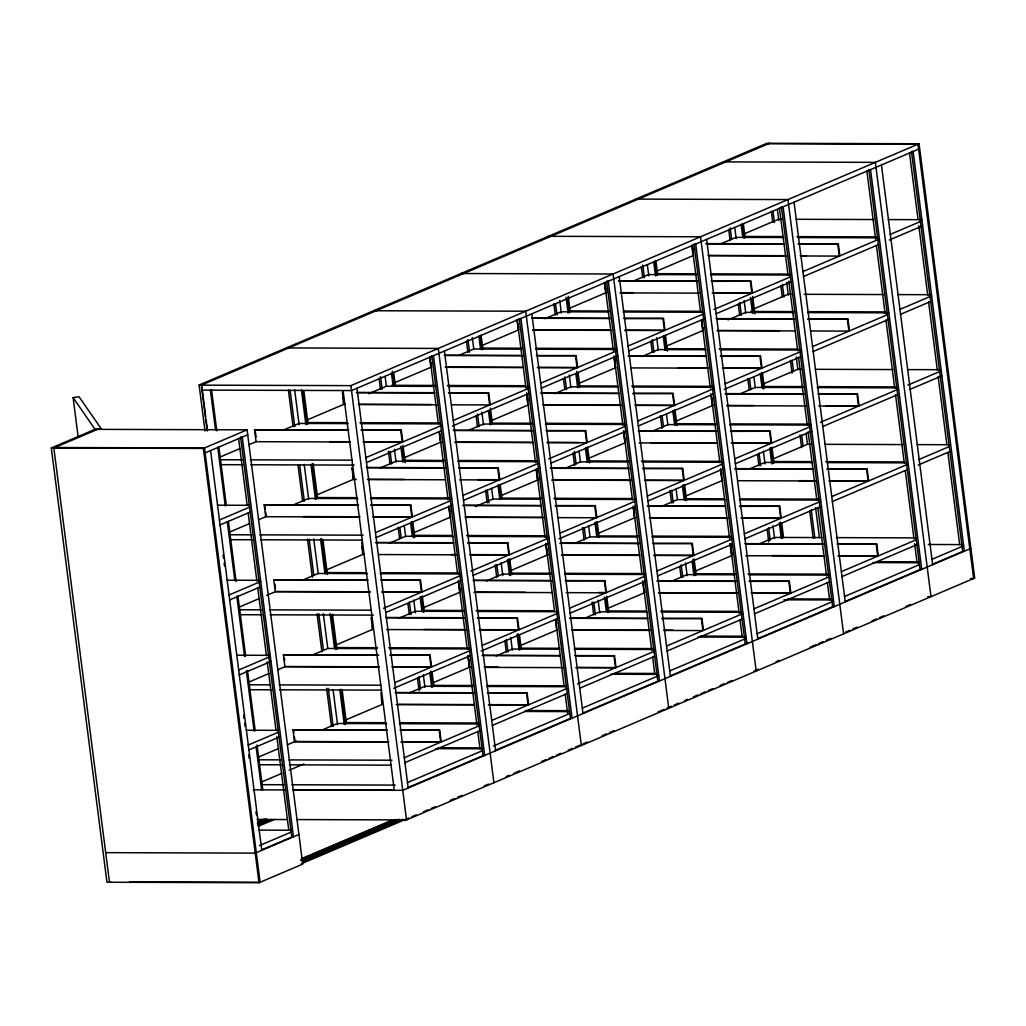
<?xml version="1.0" encoding="UTF-8"?>
<svg xmlns="http://www.w3.org/2000/svg" width="1026" height="1026" viewBox="0 0 1026 1026"><rect width="100%" height="100%" fill="white"/><g stroke="black" fill="none" stroke-linecap="round" stroke-linejoin="round"><path stroke-width="1.5" d="M110.564 881.783L109.474 882.257L53.839 447.964L97.547 429.355L247.086 429.83L302.721 864.123L259.014 882.732L106.935 882.245L51.3 447.952L94.764 429.445L97.303 429.458M205.008 430.984L199.121 385.019L286.216 347.942L438.307 348.43L493.929 782.723M286.536 347.814L373.631 310.737L525.71 311.211L581.344 745.504M548.769 236.172L635.864 199.095L787.942 199.57L843.577 633.863M723.497 161.787L766.986 143.268L919.065 143.755L974.7 578.048L406.527 819.928L296.745 819.582M207.06 429.753L201.34 385.16L769.513 143.281M51.3 447.952L203.379 448.439L247.086 429.83M201.34 385.16L350.892 385.635L919.065 143.755M349.815 441.988L256.077 441.693L254.563 429.843L348.84 429.92M205.11 452.902L247.715 434.767M918.603 149.155L351.52 390.573L201.968 390.098M219.615 457.211L240.187 448.465M248.997 444.707L256.615 441.462M282.791 430.317L298.964 423.443L348.212 423.597M307.018 420.006L345.223 403.744M368.744 393.727L386.366 386.225L434.036 386.379M394.433 382.788L431.446 367.039L430.869 362.601M459.084 355.265L473.781 349.007L521.452 349.161M481.848 345.582L518.848 329.821M545.037 318.676L561.196 311.801L608.854 311.955M569.263 308.364L607.469 292.102M632.439 281.47L648.612 274.583L696.269 274.737M656.666 271.146L693.679 255.397M721.329 243.624L736.014 237.378L783.684 237.519M743.978 233.979L778.631 219.231L781.812 219.243M361.011 430.189L401.269 430.086L402.782 441.924M448.426 392.971L488.684 392.868L490.197 404.719M537.419 355.765L576.086 355.663L577.612 367.5L537.893 367.372M624.834 318.547L663.501 318.445L665.015 330.282L625.296 330.167M712.249 281.342L750.917 281.227L752.43 293.077L714.301 292.949M798.074 244.124L838.332 244.021L839.845 255.859M219.256 520.054L249.587 507.152M365.782 457.686L442.193 425.149M453.197 420.468L529.596 387.943M540.599 383.249L615.549 351.354M628.015 346.044L702.951 314.136M713.955 309.454L790.366 276.93M802.832 271.621L879.244 239.084M890.145 234.441L920.463 221.539M359.421 517.001L265.683 516.706L264.169 504.856L358.446 504.933M219.897 524.991L250.216 512.089M366.41 462.611L441.347 430.715M452.351 426.034L528.762 393.497M541.241 388.187L617.639 355.663M628.643 350.982L705.054 318.445M716.058 313.764L790.995 281.855M803.473 276.545L878.41 244.65M889.337 239.994L922.541 225.861M229.221 532.225L249.793 523.478M258.603 519.72L266.221 516.476L265.657 512.038M292.41 505.331L308.57 498.456L357.817 498.61M316.636 495.019L354.842 478.757M379.812 468.113L395.985 461.238L443.642 461.392M404.039 457.801L442.244 441.539M468.702 430.279L483.4 424.02L531.058 424.174M491.454 420.596L528.467 404.834M554.643 393.689L570.802 386.815L618.473 386.969M578.869 383.378L615.869 367.629M642.058 356.484L658.217 349.597L705.875 349.751M666.284 346.16L703.285 330.41L702.9 327.448M727.998 319.894L745.633 312.391L793.29 312.532M753.584 308.993L788.237 294.244L791.418 294.257M370.617 505.202L410.875 505.1L412.388 516.937M459.622 467.997L498.29 467.882L499.803 479.732M547.025 430.779L585.705 430.676L587.218 442.514M632.85 393.561L673.107 393.458L674.633 405.296L634.914 405.18M720.265 356.343L760.523 356.24L762.036 368.09M807.68 319.137L847.938 319.035L849.451 330.872M228.875 595.067L260.642 581.55M375.388 532.699L450.324 500.791M462.803 495.481L537.739 463.572M548.743 458.891L625.155 426.367M637.621 421.058L714.032 388.521M725.036 383.839L801.447 351.315M812.451 346.634L887.387 314.726M899.764 309.454L931.518 295.937M370.63 592.028L275.301 591.72L273.775 579.882L368.052 579.947M361.729 542.433L362.704 554.502M229.503 600.005L259.822 587.103M376.016 537.624L452.428 505.1M463.431 500.419L539.843 467.882M550.847 463.201L625.783 431.305M638.262 425.995L713.198 394.087M724.202 389.405L800.613 356.868M813.079 351.559L889.491 319.035M900.392 314.392L930.71 301.49M238.827 607.251L259.398 598.491M266.747 595.362L275.84 591.489L369.578 591.784M302.016 580.344L318.175 573.47L367.436 573.624M326.242 570.033L364.448 553.771M389.431 543.139L405.591 536.252L453.248 536.406M413.658 532.815L450.658 517.066M475.371 506.549L493.006 499.034L540.664 499.187M501.06 495.609L538.073 479.847L537.688 476.885M565.724 468.087L580.421 461.828L628.079 461.982M588.475 458.391L625.488 442.642M651.664 431.497L667.823 424.61L715.494 424.764M675.89 421.186L714.096 404.911M739.079 394.279L755.239 387.405L802.896 387.546M763.203 384.006L797.856 369.257L801.024 369.27M381.813 580.216L420.48 580.113L422.007 591.951L382.288 591.822M467.638 542.998L507.896 542.895L509.409 554.745L469.69 554.617M555.053 505.792L595.311 505.69L596.824 517.527M642.468 468.574L682.726 468.472L684.239 480.322L644.52 480.194M731.461 431.369L770.128 431.253L771.655 443.104L731.936 442.975M818.876 394.151L857.544 394.048L859.057 405.886L825.699 405.783M238.481 670.081L268.799 657.179M383.532 608.328L459.943 575.804M470.947 571.123L548.82 537.97M559.824 533.276L636.235 500.752M647.239 496.071L722.176 464.162M734.642 458.853L809.591 426.957M820.582 422.263L896.993 389.739M907.92 385.083L939.688 371.566M378.645 667.028L284.907 666.733L283.394 654.896L377.671 654.96M239.109 675.018L270.877 661.501M385.635 612.637L460.571 580.742M473.037 575.432L547.987 543.524M558.99 538.842L635.389 506.318M647.868 501.009L724.279 468.472M735.283 463.79L811.694 431.266M822.685 426.572L897.635 394.677M909.998 389.405L941.765 375.888M248.446 682.264L269.017 673.505M277.828 669.747L285.446 666.502L379.184 666.797M311.622 655.357L327.794 648.483L377.042 648.637M335.848 645.046L372.861 629.297L372.476 626.335M399.037 618.152L415.197 611.265L462.867 611.419M423.263 607.828L460.264 592.079M486.452 580.934L502.612 574.047L550.282 574.201M510.679 570.623L548.884 554.361M575.33 543.1L590.027 536.842L637.685 536.996M598.081 533.405L635.094 517.655M661.27 506.511L677.442 499.624L725.1 499.777M685.496 496.199L722.509 480.437M748.685 469.292L764.845 462.418L812.515 462.559M772.809 459.02L807.462 444.271L810.643 444.284M389.842 655.229L430.099 655.127L431.613 666.964L391.894 666.849M477.244 618.011L517.502 617.909L519.028 629.759M566.249 580.806L604.917 580.703L606.443 592.541M653.665 543.588L692.332 543.485L693.845 555.335L654.126 555.207M739.49 506.369L779.747 506.267L781.261 518.117L741.542 517.989M826.892 469.164L867.15 469.062L868.676 480.899M248.087 745.094L278.418 732.192M394.612 682.726L471.024 650.189M482.015 645.508L556.964 613.599M569.43 608.303L644.366 576.394M656.845 571.084L731.782 539.176M744.26 533.866L820.659 501.342M831.663 496.661L908.074 464.124M918.975 459.481L949.294 446.579M388.251 742.042L294.513 741.747L293 729.909L387.277 729.973M380.954 692.46L381.928 704.529M248.728 750.032L279.046 737.13M393.766 688.279L470.177 655.755M481.181 651.074L559.067 617.921M570.058 613.227L646.47 580.703M657.474 576.022L732.41 544.113M744.889 538.804L819.825 506.895M832.304 501.586L907.24 469.69M918.167 465.035L949.935 451.517M258.052 757.278L278.623 748.518M287.434 744.761L296.257 741.003M322.703 729.742L337.4 723.497L386.648 723.651M345.467 720.06L382.467 704.311M408.643 693.166L424.815 686.279L472.473 686.432M432.869 682.841L471.075 666.579M496.058 655.947L512.218 649.06L559.888 649.214M520.285 645.636L557.285 629.874M584.935 618.114L599.633 611.855L647.303 612.009M607.7 608.418L644.7 592.669L644.328 589.706M670.876 581.524L687.048 574.637L734.706 574.791M695.102 571.213L732.115 555.451L731.551 551.013M758.291 544.306L774.463 537.432L822.121 537.573M261.232 782.145L281.804 773.386M289.152 770.257L303.85 764.011M401.038 730.243L439.705 730.14L441.218 741.978L401.499 741.862M488.453 693.037L527.12 692.922L528.634 704.772L488.915 704.644M575.855 655.819L614.523 655.717L616.049 667.554L577.92 667.439M661.68 618.601L701.938 618.498L703.464 630.349M749.095 581.383L789.353 581.28L790.866 593.131L751.147 593.002M838.088 544.178L876.768 544.075L878.282 555.912M404.218 757.739L479.155 725.831M491.634 720.521L566.57 688.626M577.574 683.932L655.447 650.779M666.451 646.098L742.862 613.574M753.866 608.88L828.803 576.984M841.282 571.674L916.218 539.766M258.244 821.326L262.669 819.441M258.616 821.595L264.516 819.094M257.359 822.865L266.209 819.094M258.744 822.583L266.119 819.453M257.488 823.852L267.812 819.453M257.988 825.109L271.249 819.466M404.847 762.677L481.258 730.14M492.262 725.459L567.198 693.55M579.677 688.241L654.614 656.345M667.08 651.035L742.029 619.127M754.495 613.817L829.431 581.909M841.91 576.612L918.321 544.075M258.142 826.366L274.365 819.466M259.437 845.604L291.204 832.073M407.399 782.607L482.348 750.711M493.352 746.017L569.751 713.493M582.229 708.184L658.641 675.659M669.645 670.966L746.043 638.441M757.047 633.76L831.996 601.852M844.462 596.542L919.399 564.646M931.775 559.375L963.542 545.858M745.222 643.789L746.915 643.789L695.705 244.047L694.012 244.047L745.222 643.789L748.134 642.545M261.515 849.926L291.846 837.011M408.04 787.545L484.452 755.021M495.443 750.327L570.392 718.431M582.858 713.121L657.794 681.213M670.273 675.903L745.209 644.007M757.688 638.698L832.625 606.789M845.091 601.48L921.502 568.955M933.852 563.697L962.721 551.398M298.925 834.51L255.218 853.119L105.678 852.644M970.904 548.435L402.731 790.315L292.961 789.969M301.349 858.775L392.791 819.851M301.721 859.057L394.625 819.505M300.464 860.314L396.318 819.505M301.849 860.044L332.822 846.86M335.771 845.604L366.731 832.419M369.681 831.163L374.105 829.277M377.055 828.02L393.279 821.121M302.054 860.673L399.396 819.235M302.555 861.943L402.846 819.248M301.246 863.828L408.899 817.991M411.849 816.734L416.274 814.849M423.648 811.707L428.073 809.835M431.023 808.578L435.447 806.692M450.196 800.408L454.621 798.523M457.57 797.266L461.995 795.394M484.118 785.967L488.543 784.082M506.241 776.554L509.191 775.297M513.616 773.412L519.515 770.898M541.638 761.484L546.063 759.599M549.013 758.342L553.437 756.457M556.387 755.2L560.812 753.328M568.186 750.186L572.611 748.3M575.56 747.043L579.985 745.158M582.935 743.901L587.359 742.016M602.108 735.745L606.533 733.859M609.482 732.602L613.907 730.717M658.153 711.877L664.053 709.376M667.003 708.12L671.427 706.234M674.377 704.977L678.802 703.092M684.701 700.578L687.651 699.322M693.55 696.821L697.975 694.935M700.925 693.679L705.337 691.793M708.286 690.536L712.711 688.651M720.085 685.509L724.51 683.624M727.46 682.38L731.884 680.495M754.007 671.068L758.432 669.183M776.131 661.655L779.08 660.398M810.053 647.214L815.952 644.7M818.902 643.443L823.327 641.558M826.276 640.301L830.701 638.428M845.45 632.144L849.874 630.259M852.824 629.002L857.249 627.117M871.997 620.845L876.422 618.96M879.372 617.703L883.796 615.818M905.92 606.404L910.344 604.519M73.115 397.639L79.066 396.767L101.01 428.445L95.059 429.33L73.115 397.639L78.181 437.268M768.423 143.743L917.975 144.217L973.61 578.51L970.429 578.497M638.723 198.967L636.184 198.954L723.279 161.877L875.358 162.364L930.992 596.657L927.812 596.645M796.112 219.282L873.96 219.538M888.26 219.577L921.617 219.679M744.555 236.467L782.697 236.583M796.984 236.634L876.435 236.878M797.984 237.57L877.422 237.814M706.452 243.598L784.313 243.842M798.613 243.893L838.332 244.021M705.914 243.829L783.774 244.073M707.978 255.448L785.826 255.692M800.126 255.731L806.474 255.756M709.03 255.679L786.878 255.923M801.178 255.974L839.306 256.09L837.793 244.252M657.153 273.673L696.872 273.801M711.172 273.852L789.02 274.096M463.893 273.391L461.354 273.378L548.448 236.301L700.54 236.788L756.175 671.081M710.569 274.776L790.007 275.032M619.05 280.816L696.898 281.06M711.198 281.111L750.917 281.227M618.511 281.047L697.949 281.291M620.563 292.654L633.273 292.692M620.025 292.885L699.463 293.141M712.172 293.179L751.891 293.308L750.378 281.457M804.127 294.295L883.566 294.552M897.865 294.59L929.646 294.693M569.738 310.891L609.457 311.019M623.757 311.058L701.604 311.301M750.994 311.468L793.893 311.596M808.193 311.647L886.041 311.891M376.478 310.609L373.951 310.596L461.046 273.519L613.125 274.006L668.76 708.286M623.154 311.994L702.592 312.25M807.59 312.584L888.619 312.84M531.635 318.022L609.482 318.278M623.782 318.316L663.501 318.445M716.071 318.611L793.919 318.855M808.219 318.906L847.938 319.035M532.686 318.265L610.534 318.509M717.123 318.842L794.97 319.099M533.148 329.872L610.996 330.115M717.584 330.462L779.542 330.654M532.609 330.103L610.457 330.346M624.757 330.398L664.476 330.513L662.963 318.676M717.046 330.693L794.893 330.936M810.784 330.988L848.912 331.103L847.399 319.266M482.323 348.096L522.042 348.224M536.341 348.276L614.189 348.519M666.759 348.686L704.888 348.814M719.188 348.853L797.035 349.096M535.752 349.212L616.78 349.468M720.175 349.789L801.203 350.058M444.22 355.24L522.067 355.483M536.367 355.535L576.086 355.663M628.656 355.83L706.504 356.073M720.803 356.125L760.523 356.24M445.271 355.471L523.119 355.714M628.117 356.06L705.965 356.304M445.746 367.077L523.593 367.334M677.84 367.821L708.017 367.924M722.317 367.962L760.458 368.077M445.194 367.308L523.055 367.565M537.355 367.603L577.074 367.731L575.548 355.881M631.221 367.911L709.069 368.154M723.368 368.193L761.497 368.321L759.984 356.471M815.324 369.309L893.184 369.565M907.471 369.604L940.842 369.706M391.74 385.301L434.626 385.443M447.349 385.481L525.197 385.725M579.344 385.904L617.472 386.02M631.772 386.071L712.801 386.327M763.78 386.494L803.499 386.61M817.799 386.661L895.647 386.905M199.121 385.019L201.66 385.032M448.336 386.417L529.365 386.674M632.773 387.007L712.211 387.264M817.196 387.597L896.634 387.854M356.804 392.458L434.665 392.701M448.965 392.74L488.684 392.868M541.241 393.035L619.088 393.291M633.388 393.33L673.107 393.458M725.677 393.625L803.525 393.869M817.825 393.92L857.544 394.048M356.266 392.676L434.126 392.932M540.702 393.266L618.55 393.509M725.138 393.856L804.576 394.112M358.33 404.295L431.407 404.526M542.767 404.885L620.615 405.129M727.19 405.475L754.2 405.552M359.382 404.526L437.23 404.783M451.53 404.821L489.659 404.949L488.145 393.099M543.806 405.116L621.666 405.36M635.966 405.411L674.095 405.526L672.569 393.689M726.652 405.706L806.09 405.95M818.799 405.988L858.518 406.116L857.005 394.279M307.505 422.532L347.224 422.648M359.934 422.699L439.372 422.943M491.929 423.11L531.648 423.238M545.947 423.289L623.808 423.533M676.365 423.7L716.084 423.828M730.384 423.879L808.232 424.123M360.921 423.635L440.359 423.892M545.357 424.225L624.796 424.469M729.794 424.802L810.822 425.072M361.55 429.958L401.269 430.086M453.825 430.253L531.686 430.497M545.986 430.548L585.705 430.676M638.262 430.843L716.11 431.087M730.409 431.138L770.128 431.253M254.563 429.843L348.301 430.15M453.287 430.484L532.738 430.728M639.313 431.074L717.161 431.318M329.705 441.693L350.353 441.757M363.063 441.796L401.192 441.924M455.352 442.091L533.199 442.347M547.499 442.386L579.28 442.488M650.907 442.719L717.636 442.937M364.115 442.039L402.243 442.155L400.73 430.317M454.813 442.321L532.661 442.578M546.961 442.616L586.68 442.745L585.166 430.894M639.249 442.911L717.097 443.155M731.397 443.206L771.116 443.335L769.59 431.484M824.942 444.322L902.79 444.579M917.09 444.617L948.858 444.72M54.929 447.503L204.469 447.977L260.104 882.257L129.648 881.847M220.09 459.738L242.328 459.815M250.28 459.84L351.956 460.161M404.526 460.328L444.245 460.456M458.545 460.494L536.393 460.751M588.95 460.918L628.669 461.046M641.391 461.084L720.829 461.328M773.386 461.508L811.515 461.623M825.815 461.674L903.662 461.918M457.942 461.431L537.38 461.687M642.379 462.021L723.407 462.277M826.815 462.611L906.253 462.867M220.718 464.675L242.97 464.74M250.908 464.765L354.175 465.099M366.423 467.471L444.271 467.715M458.571 467.753L498.29 467.882M550.847 468.048L628.707 468.305M643.007 468.343L682.726 468.472M735.283 468.638L813.131 468.882M827.431 468.933L867.15 469.062M367.475 467.702L445.322 467.946M550.308 468.279L629.759 468.536M734.744 468.869L812.592 469.113M367.936 479.309L404.475 479.424M477.565 479.655L498.213 479.719M552.373 479.899L630.22 480.142M798.767 480.681L814.657 480.732M828.957 480.771L867.085 480.899M356.279 479.501L353.098 479.488L352.123 467.42L352.495 470.383M367.398 479.54L445.246 479.783M459.545 479.835L499.264 479.963L497.751 468.113M551.834 480.13L631.272 480.373M645.572 480.425L683.701 480.54L682.187 468.702M737.848 480.719L815.708 480.963M830.008 481.014L868.137 481.13L866.611 469.292M317.111 497.546L356.83 497.661M371.13 497.713L448.978 497.956M499.957 498.123L541.266 498.251M553.976 498.29L631.824 498.546M685.971 498.713L724.112 498.841M739.99 498.892L817.85 499.136M370.527 498.649L451.555 498.905M554.963 499.239L635.992 499.495M739.4 499.829L818.838 500.072M371.155 504.972L410.875 505.1M463.444 505.267L541.292 505.51M555.592 505.561L595.311 505.69M647.868 505.856L725.728 506.1M740.028 506.151L779.747 506.267M264.169 504.856L357.907 505.164M462.906 505.497L540.753 505.741M647.329 506.087L725.19 506.331M217.371 505.19L249.151 505.292M302.773 516.591L359.959 516.771M372.669 516.809L410.81 516.937M464.958 517.104L542.805 517.361M649.394 517.694L727.242 517.95M373.72 517.053L411.849 517.168L410.336 505.331M466.009 517.348L543.857 517.591M558.157 517.643L596.286 517.758L594.772 505.908M650.446 517.938L728.293 518.181M741.003 518.22L780.722 518.348L779.209 506.498M229.696 534.751L251.947 534.828M259.886 534.854L363.153 535.174M414.132 535.341L452.261 535.457M466.561 535.508L545.999 535.764M598.568 535.931L638.287 536.059M652.587 536.098L730.435 536.341M467.548 536.444L546.999 536.701M651.985 537.034L731.423 537.291M836.421 537.624L917.449 537.88M230.337 539.689L252.576 539.753M260.514 539.779L362.204 540.112M376.029 542.485L453.877 542.728M468.177 542.767L507.896 542.895M560.465 543.062L638.313 543.318M652.613 543.357L692.332 543.485M744.902 543.652L822.749 543.895M837.049 543.947L876.768 544.075M375.49 542.703L453.338 542.959M559.927 543.293L639.365 543.549M745.94 543.883L823.801 544.139M928.299 544.498L963.247 544.614M450.632 554.553L455.403 554.566M561.979 554.912L639.826 555.156M771.834 555.579L824.263 555.746M838.563 555.797L876.691 555.912M378.594 554.553L456.442 554.81M470.742 554.848L508.87 554.976L507.357 543.126M561.44 555.143L639.288 555.387M653.588 555.438L693.307 555.553L691.793 543.716M745.876 555.733L823.724 555.977M838.024 556.015L877.743 556.143L876.23 544.306M876.743 561.684L919.642 561.812M872.972 562.607L919.039 562.748M326.717 572.559L366.436 572.675M380.736 572.726L458.584 572.97M511.153 573.136L550.872 573.265M565.172 573.316L643.02 573.56M695.59 573.726L735.309 573.855M748.018 573.893L827.456 574.15M380.146 573.662L459.584 573.919M564.569 574.252L645.598 574.509M749.006 574.842L830.034 575.099M380.761 579.985L420.48 580.113M473.05 580.28L550.898 580.524M565.198 580.575L604.917 580.703M657.486 580.87L735.334 581.114M749.634 581.165L789.353 581.28M273.775 579.882L367.513 580.177M474.102 580.511L551.95 580.767M656.948 581.101L736.386 581.344M226.977 580.203L258.757 580.306M474.563 592.13L525.415 592.284M598.491 592.515L604.853 592.541M659 592.707L736.848 592.964M381.749 592.053L421.468 592.182L419.942 580.344M474.025 592.348L551.885 592.605M566.172 592.643L605.891 592.771L604.378 580.921M658.461 592.938L737.899 593.195M752.199 593.233L790.328 593.361L788.814 581.511M787.75 598.889L830.637 599.017M783.967 599.812L833.227 599.966M239.314 609.765L261.553 609.842M269.492 609.867L371.181 610.188M423.738 610.355L463.457 610.483M476.167 610.521L554.027 610.765M608.174 610.945L646.303 611.06M660.603 611.111L738.451 611.355M477.167 611.458L558.195 611.714M661.59 612.047L741.041 612.304M239.943 614.702L262.181 614.779M270.133 614.792L373.4 615.125M385.635 617.498L463.483 617.742M477.783 617.78L517.502 617.909M570.071 618.075L647.919 618.332M662.219 618.37L701.938 618.498M386.687 617.729L464.534 617.973M569.533 618.306L647.38 618.563M423.7 629.451L465.009 629.579M479.309 629.631L517.437 629.746M571.585 629.926L649.445 630.169M663.732 630.22L673.274 630.246M386.622 629.566L466.06 629.823M480.36 629.861L518.489 629.99L516.963 618.139M572.636 630.156L650.484 630.4M664.784 630.451L702.913 630.567L701.399 618.729M700.335 636.094L741.644 636.235M698.142 637.031L745.812 637.184M336.336 647.573L377.632 647.701M388.764 647.739L469.793 647.996M520.759 648.15L558.888 648.278M574.778 648.329L652.626 648.573M389.752 648.676L469.19 648.932M574.188 649.266L653.626 649.509M390.38 654.998L430.099 655.127M482.656 655.293L560.517 655.537M574.804 655.588L614.523 655.717M283.394 654.896L378.709 655.191M482.117 655.524L559.965 655.768M236.596 655.216L269.953 655.319M484.182 667.144L498.482 667.182M392.945 667.08L431.074 667.195L429.561 655.357M485.221 667.375L563.082 667.618M575.791 667.657L615.51 667.785L613.984 655.947M614.51 673.312L655.819 673.454M610.739 674.249L656.807 674.39M248.92 684.778L269.569 684.842M279.11 684.881L380.787 685.201M433.357 685.368L473.076 685.496M487.363 685.535L565.223 685.791M486.773 686.471L566.211 686.727M249.549 689.716L271.787 689.793M279.739 689.805L381.415 690.139M395.254 692.512L473.101 692.755M487.401 692.794L527.12 692.922M396.293 692.742L474.153 692.986M398.357 704.362L474.615 704.593M396.228 704.58L474.076 704.824M488.376 704.875L528.095 705.003L526.582 693.153M525.504 710.531L568.404 710.659M524.914 711.467L569.404 711.608M345.942 722.586L385.661 722.702M399.96 722.753L477.808 722.997M399.358 723.689L480.386 723.946M399.986 730.012L439.705 730.14M293 729.909L386.738 730.204M246.202 730.23L277.982 730.332M388.79 741.811L295.052 741.516L294.488 737.078M400.961 742.08L440.68 742.208L439.166 730.371M438.102 747.736L480.989 747.877M435.909 748.672L481.989 748.813M258.526 759.791L280.765 759.868M288.716 759.894L391.983 760.215M259.155 764.729L281.406 764.806M289.345 764.832L391.034 765.152M261.72 784.672L283.958 784.736M291.897 784.762L395.177 785.095M294.116 789.699L394.215 790.02M253.178 789.84L284.997 789.943M256.975 819.453L287.203 819.556M259.001 830.124L292.359 830.226M909.472 152.771L918.001 219.384M918.821 225.733L927.76 295.526M928.568 301.875L937.315 370.091M938.123 376.427L946.857 444.643M947.883 452.569L959.669 544.575M881.449 164.968L932.66 564.71M870.535 169.623L921.733 569.366L920.053 569.366L868.842 169.623M866.855 170.906L875.601 239.122M876.409 245.458L885.143 313.674M885.964 320.022L894.698 388.226M895.506 394.574L904.252 462.79M905.265 470.716L913.999 538.932M914.615 543.69L917.052 562.723M794.047 202.186L845.257 601.929M779.439 208.124L787.981 274.75M788.789 281.086L797.728 350.892M798.549 357.228L807.282 425.444M808.103 431.792L816.837 499.995M817.85 507.934L826.584 576.137M827.405 582.486L829.636 599.928M777.375 209.432L778.798 220.539M786.724 282.394L788.353 295.09M796.279 356.958L797.907 369.642M806.026 433.1L807.449 444.207M815.58 507.652L819.441 537.791M773.001 211.292L774.425 222.398M782.351 284.266L783.979 296.95M792.11 360.408L793.534 371.502M801.665 434.96L803.076 446.066M811.207 509.512L814.862 538.06M771.321 211.292L772.745 222.386M780.863 285.844L782.287 296.95M790.418 360.395L792.046 373.092M799.972 434.947L801.601 447.644M809.719 511.089L813.182 538.06M743.299 223.488L745.132 237.763M752.648 296.463L754.88 313.905M762.408 372.605L764.434 388.469M771.95 447.156L773.989 463.021M781.709 523.298L783.543 537.573M742.208 223.95L744.042 238.237M751.763 298.515L753.584 312.789M761.305 373.066L763.344 388.931M770.859 447.618L772.899 463.483M780.414 522.183L782.44 538.034M741.118 224.425L742.747 237.109M750.468 297.386L752.494 313.251M760.215 373.528L762.049 387.802M769.769 448.093L771.796 463.944M779.324 522.644L781.35 538.509M734.77 227.567L736.181 238.673M744.107 300.541L745.735 313.225M753.866 376.683L755.29 387.79M763.421 451.235L765.037 463.932M772.963 525.799L774.592 538.483M730.191 227.849L731.615 238.955M739.746 302.401L741.362 315.097M749.493 378.543L750.917 389.649M759.048 453.094L760.676 465.791M768.602 527.659L770.218 540.343M728.704 229.426L730.127 240.533M738.258 303.978L739.682 315.085M747.8 378.543L749.224 389.636M757.56 454.685L758.983 465.778M767.115 529.236L768.731 541.92M706.632 239.391L757.842 639.147M692.537 246.509L693.101 250.96M701.964 320.048L702.335 323.01M711.941 398.024L712.519 402.461M721.175 470.075L721.74 474.512M730.602 543.613L730.974 546.576M692.037 245.329L700.566 311.955M701.579 319.894L710.325 388.097M711.133 394.446L719.867 462.649M720.688 468.997L729.627 538.791M730.243 543.562L739.182 613.356M739.99 619.704L742.221 637.146M691.806 245.265L693.14 255.628M701.425 320.279L702.746 330.641M710.838 393.817L712.352 405.655M720.444 468.831L721.971 480.668M730.063 543.844L731.576 555.682M655.896 260.707L657.717 274.981M665.438 335.258L667.477 351.123M674.993 409.81L677.019 425.675M684.547 484.375L686.574 500.226M694.089 558.926L696.128 574.791M654.793 261.168L656.627 275.443M664.348 335.72L666.182 350.007M673.902 410.285L675.724 424.559M683.444 484.836L685.483 500.701M692.999 559.388L695.038 575.253M653.703 261.63L655.537 275.904M663.258 336.195L665.079 350.469M672.812 410.746L674.633 425.02M682.354 485.298L684.188 499.572M692.114 561.44L693.935 575.714M647.355 264.785L648.778 275.891M656.704 337.759L658.32 350.443M666.451 413.901L667.875 424.995M676.006 488.453L677.429 499.559M685.56 563.005L687.176 575.701M642.776 265.054L644.405 277.751M652.331 339.619L653.96 352.303M662.078 415.761L663.501 426.854M671.632 490.313L673.261 502.996M681.187 564.864L682.816 577.561M641.288 266.645L642.712 277.738M650.843 341.196L652.267 352.303M660.398 415.748L662.014 428.445M669.94 490.313L671.568 502.996M679.699 566.455L681.123 577.548M619.217 276.61L670.427 676.352M605.314 285.202L605.879 289.653M614.548 357.266L615.113 361.703M623.962 430.792L624.347 433.754M624.911 438.192L625.296 441.154M633.953 508.768L634.53 513.205M643.379 582.306L643.751 585.269M604.622 282.548L613.356 350.764M614.176 357.099L622.91 425.315M623.718 431.664L632.465 499.867M633.273 506.216L642.007 574.419M642.827 580.767L651.766 650.561M652.574 656.909L654.819 674.364M604.391 282.483L605.725 292.846M613.817 356.009L615.331 367.859M623.423 431.023L624.949 442.873M633.222 507.524L634.555 517.886M642.84 582.537L644.161 592.9M568.276 296.334L570.302 312.199M578.036 372.476L579.857 386.751M587.577 447.028L589.617 462.893M597.132 521.58L599.158 537.444M606.687 596.144L608.713 611.996M567.391 298.386L569.212 312.661M576.727 371.348L578.767 387.212M586.487 447.49L588.321 461.764M596.042 522.054L597.863 536.329M605.789 598.184L607.623 612.471M566.096 297.258L568.122 313.122M575.842 373.4L577.676 387.674M585.397 447.952L587.218 462.239M594.952 522.516L596.773 536.79M604.494 597.068L606.328 611.342M559.734 300.413L561.363 313.097M569.289 374.965L570.918 387.661M579.036 451.107L580.46 462.213M588.591 525.658L590.014 536.765M598.145 600.223L599.774 612.907M555.566 303.863L556.99 314.956M564.916 376.824L566.544 389.521M574.47 451.389L576.099 464.073M584.217 527.531L585.641 538.624M593.772 602.082L595.401 614.766M553.886 303.85L555.297 314.956M563.428 378.414L564.851 389.508M572.983 452.966L574.611 465.65M582.537 527.518L584.153 540.215M592.079 602.07L593.708 614.766M531.814 313.828L583.012 713.57M520.887 318.47L572.085 718.213L570.405 718.213L519.194 318.47M518.092 323.908L518.669 328.346M527.326 395.959L527.89 400.397M536.739 469.485L537.124 472.447M546.922 548.948L547.307 551.898M555.964 619.512L556.528 623.962M517.207 319.766L525.953 387.969M526.556 392.727L535.495 462.521M536.316 468.869L545.05 537.085M545.858 543.421L554.604 611.637M555.617 619.563L564.146 686.189M565.172 694.127L567.609 713.16M516.989 319.689L518.31 330.051M526.595 394.702L527.928 405.065M536.2 469.716L537.534 480.078M545.819 544.729L547.14 555.092M555.425 619.742L556.746 630.105M481.066 335.13L482.9 349.404M490.415 408.104L492.442 423.956M500.162 484.246L501.996 498.521M509.717 558.798L511.756 574.663M519.477 634.94L521.298 649.214M479.976 335.592L481.797 349.866M489.53 410.156L491.351 424.431M499.072 484.708L500.906 498.982M508.627 559.26L510.653 575.124M518.181 633.812L520.208 649.676M478.885 336.066L480.501 348.75M488.427 410.618L490.261 424.892M497.982 485.17L499.816 499.444M507.537 559.721L509.563 575.586M517.078 634.286L519.118 650.151M472.319 337.631L473.743 348.725M481.874 412.183L483.502 424.867M491.634 488.325L493.057 499.431M501.175 562.876L502.804 575.573M510.73 637.428L512.359 650.125M467.959 339.491L469.575 352.175M477.5 414.042L479.129 426.726M487.26 490.184L488.889 502.868M496.815 564.736L498.238 575.842M506.357 639.288L507.985 651.985M466.471 341.068L467.894 352.175M476.013 415.62L477.436 426.726M485.567 490.171L487.196 502.868M495.122 564.736L496.751 577.42M504.869 640.878L506.293 651.985M444.399 351.033L495.609 750.775M430.112 356.676L430.497 359.639M440.103 434.652L440.667 439.09M449.337 506.703L449.901 511.14M459.699 587.641L460.084 590.604M468.933 659.692L469.305 662.655M429.804 356.971L438.333 423.597M439.346 431.523L448.093 499.739M448.901 506.087L457.634 574.291M458.455 580.639L467.189 648.855M468.202 656.781L476.949 724.997M477.757 731.333L479.988 748.788M429.573 356.907L430.907 367.27M439.179 431.92L440.513 442.283M448.798 506.934L450.119 517.296M458.404 581.947L459.725 592.31M467.818 655.473L469.344 667.323M393.651 372.348L395.485 386.622M403 445.31L405.232 462.764M412.76 521.452L414.786 537.316M422.302 596.003L424.341 611.868M432.061 672.145L433.895 686.432M392.355 371.22L394.189 385.494M402.115 447.362L403.936 461.636M411.67 521.913L413.696 537.778M421.211 596.478L423.251 612.342M430.766 671.03L432.792 686.894M391.47 373.272L393.099 385.968M400.82 446.246L402.846 462.11M410.567 522.388L412.401 536.662M420.121 596.94L421.955 611.214M429.881 673.082L431.702 687.356M385.122 376.427L386.34 385.943M394.459 449.388L396.087 462.085M404.218 525.53L405.642 536.636M413.773 600.095L415.389 612.779M423.315 674.646L424.944 687.33M380.543 376.696L382.172 389.393M390.098 451.248L391.714 463.944M399.845 527.39L401.269 538.496M409.4 601.954L411.028 614.638M418.954 676.506L420.57 689.203M379.056 378.273L380.479 389.38M388.405 451.248L390.034 463.944M398.152 527.39L399.576 538.496M407.912 603.532L409.336 614.638M417.467 678.083L419.083 690.78M356.984 388.251L408.194 787.994M350.892 385.635L406.527 819.928M343.069 390.547L394.279 790.289M343.274 398.332L342.517 392.407L343.492 404.475M343.646 401.294L344.031 404.257M352.88 473.345L353.444 477.783M362.293 546.871L362.678 549.833M371.912 621.884L371.335 617.447L372.323 629.515M381.71 698.385L382.275 702.823M303.799 390.521L308.069 423.828M313.148 463.495L317.624 498.392M322.908 539.638L327.371 574.534M332.462 614.189L336.926 649.086M342.209 690.331L346.48 723.638M302.708 390.983L306.979 424.302M312.058 463.957L316.534 498.854M321.613 538.509L326.076 573.406M331.36 614.651L335.835 649.548M340.914 689.203L345.39 724.1M301.413 389.867L305.889 424.764M310.968 464.419L315.444 499.316M320.522 538.971L324.986 573.867M330.064 613.535L334.54 648.432M339.824 689.677L344.287 724.574M294.654 389.842L299.13 424.738M304.209 464.393L308.672 499.303M313.764 538.958L318.227 573.855M323.305 613.51L327.781 648.406M333.065 689.652L337.528 724.548M290.089 390.124L294.757 426.598M299.63 464.675L304.312 501.163M309.185 539.227L313.853 575.714M318.74 613.779L323.408 650.266M328.282 688.343L333.168 726.408M288.396 390.111L293.064 426.598M297.95 464.663L302.619 501.15M307.492 539.227L312.366 577.292M317.047 613.779L321.92 651.843M326.601 688.331L331.475 726.408M255.102 429.625L256.051 437.025M264.708 504.638L265.272 509.076M274.891 584.089L275.455 588.526M284.305 657.628L284.689 660.577M293.539 729.678L293.911 732.641M238.583 438.371L247.125 504.997M248.138 512.936L256.872 581.139M257.693 587.488L266.427 655.704M267.235 662.039L275.981 730.255M276.789 736.604L288.781 830.188M216.794 430.907L211.51 389.662L210.42 390.124L215.498 429.779M218.833 446.772L226.348 505.459M228.388 521.323L236.108 581.601M237.929 595.875L245.65 656.153M247.484 670.44L255.205 730.717M257.039 744.991L262.72 789.404L261.63 789.866L256.141 747.043M217.743 447.233L225.258 505.921M227.285 521.785L234.813 580.485M236.839 596.35L244.56 656.627M246.394 670.901L254.115 731.179M210.574 450.581L261.784 850.323M201.865 386.61L205.726 416.736M206.123 419.903L207.547 430.997M223.104 555.079L223.514 558.247M224.13 563.005L224.527 566.172M243.637 715.289L244.034 718.457M244.65 723.215L245.06 726.395M248.715 754.944L249.113 758.124M255.974 811.669L256.372 814.785M203.379 448.439L259.014 882.732M913.14 151.476L911.447 151.476L962.657 551.218L964.35 551.231L913.14 151.476M783.12 206.842L781.427 206.829L832.637 606.571L834.33 606.584L783.12 206.842M608.29 281.265L606.61 281.252L657.807 680.995L659.5 681.007L608.29 281.265M433.472 355.689L431.779 355.689L482.99 755.431L484.682 755.431L433.472 355.689M242.251 437.089L240.571 437.089L291.782 836.831L293.462 836.831L242.251 437.089"/></g></svg>
